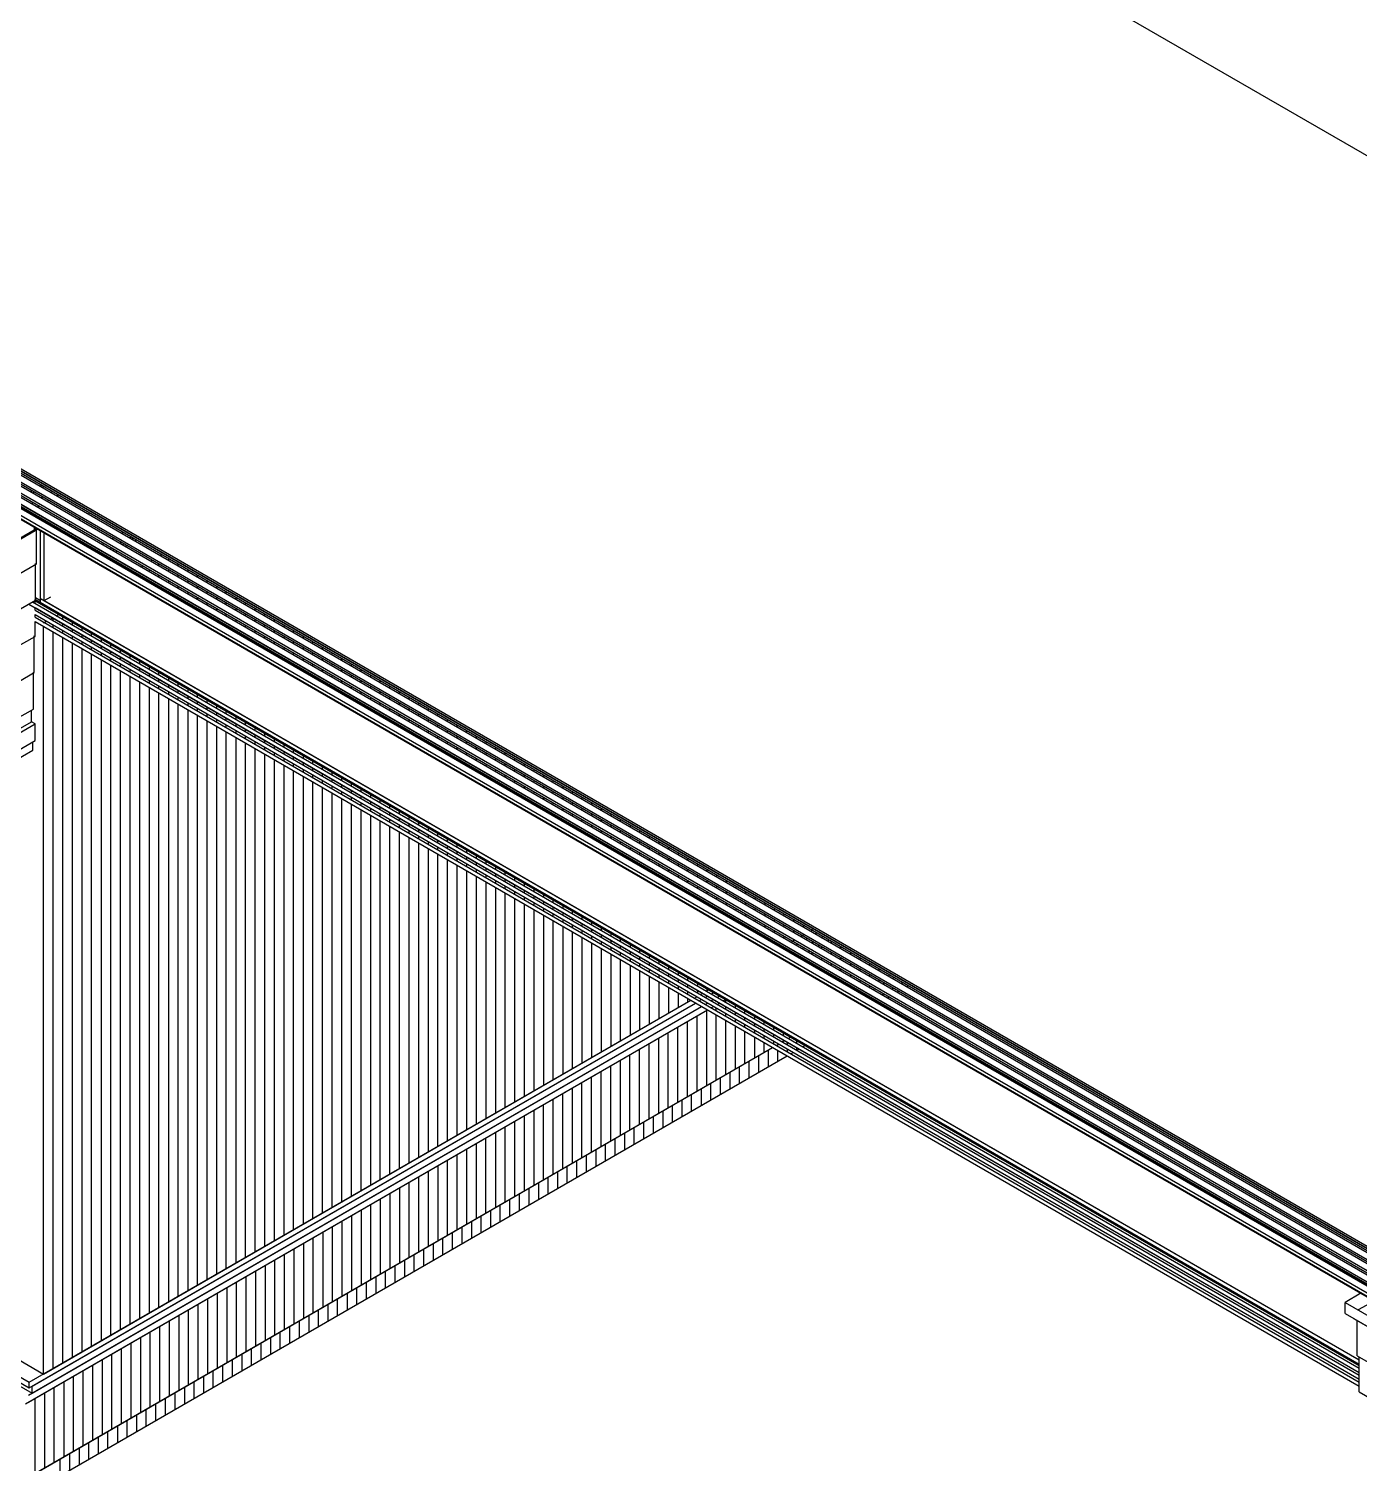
# Model space of a CAD drawing. Header units: inches. Extents: x 0.3 to 16.2, y 0.3 to 11.4.
# Drawn here: x 2.425 to 5.116, y 6.479 to 9.38 of the extents above; entities that cross this region are included whole.
import ezdxf

# ---------------------------------------------------------------- set-up
doc = ezdxf.new("R2010")
doc.units = ezdxf.units.IN
doc.header["$LTSCALE"] = 0.009843
doc.header["$MEASUREMENT"] = 0
doc.layers.add('GEOMETRY', color=7, linetype='Continuous')

msp = doc.modelspace()

# ---------------------------------------------------------------- linework, layer by layer
at = {"layer": 'GEOMETRY'}
for p, q in [((8.4217, 7.2232), (2.8614, 10.4331)), ((0.9449, 9.3224), (6.5122, 6.1079)), ((0.9449, 9.3224), (6.5122, 6.1079)), ((0.9516, 9.3264), (6.5122, 6.1161)), ((0.9516, 9.3264), (6.5122, 6.1161)), ((0.9516, 9.3224), (6.5122, 6.1118)), ((0.9524, 9.3307), (6.5122, 6.1209)), ((0.9524, 9.3307), (6.5122, 6.1209)), ((0.9524, 9.3264), (6.5122, 6.1165)), ((0.9449, 9.3083), (6.5122, 6.0941)), ((0.9449, 9.3), (6.5122, 6.0854)), ((0.9449, 9.3), (6.5122, 6.0854)), ((0.9449, 9.2858), (6.5122, 6.0717)), ((0.9516, 9.3039), (6.5122, 6.0937)), ((0.9516, 9.3039), (6.5122, 6.0937)), ((0.9516, 9.3039), (6.5122, 6.0937)), ((0.9516, 9.3), (6.5122, 6.0894)), ((0.9449, 9.2772), (6.5122, 6.063)), ((0.9449, 9.2772), (6.5122, 6.063)), ((0.9449, 9.2634), (6.5122, 6.0488)), ((0.9449, 9.2547), (6.5122, 6.0406)), ((0.9449, 9.2547), (6.5122, 6.0406)), ((0.9516, 9.2815), (6.5122, 6.0713)), ((0.9516, 9.2815), (6.5122, 6.0713)), ((0.9516, 9.2815), (6.5122, 6.0713)), ((0.9516, 9.2772), (6.5122, 6.0669)), ((0.9516, 9.2591), (6.5122, 6.0488)), ((0.9516, 9.2591), (6.5122, 6.0488)), ((0.9516, 9.2591), (6.5122, 6.0488)), ((0.9516, 9.2547), (6.5122, 6.0445)), ((0.9449, 9.2409), (6.5122, 6.0264)), ((0.9516, 9.2366), (6.5122, 6.0264)), ((0.9571, 9.2268), (6.5122, 6.0193)), ((0.9693, 9.2181), (6.5122, 6.0181)), ((1.0327, 9.2071), (6.5122, 6.0433)), ((1.0327, 9.2071), (6.5122, 6.0433)), ((1.0618, 9.1957), (6.5122, 6.0488)), ((1.0618, 9.1957), (6.5122, 6.0488)), ((2.428, 8.4437), (2.4315, 8.4457)), ((2.4362, 8.4425), (2.4331, 8.4406)), ((2.4476, 8.4547), (2.4508, 8.4567)), ((2.4559, 8.4539), (2.4524, 8.452)), ((2.4547, 8.4591), (2.4547, 8.4591)), ((2.4598, 8.4563), (2.4594, 8.4559)), ((2.4693, 8.4421), (2.4728, 8.4441)), ((2.4693, 8.4421), (2.4728, 8.4441)), ((2.4764, 8.4461), (2.4768, 8.4465)), ((2.4764, 8.4461), (2.4768, 8.4465)), ((2.4303, 8.4197), (2.4339, 8.4217)), ((2.4303, 8.4197), (2.4339, 8.4217)), ((2.4425, 8.4126), (2.4461, 8.4146)), ((2.4425, 8.4126), (2.4461, 8.4146)), ((2.4425, 8.4126), (2.4461, 8.4146)), ((2.45, 8.4307), (2.4535, 8.4327)), ((2.45, 8.4307), (2.4535, 8.4327)), ((2.4622, 8.424), (2.4654, 8.426)), ((2.4622, 8.424), (2.4654, 8.426)), ((2.4622, 8.424), (2.4654, 8.426)), ((2.4815, 8.435), (2.485, 8.437)), ((2.4815, 8.435), (2.485, 8.437)), ((2.4815, 8.435), (2.485, 8.437)), ((2.4886, 8.439), (2.489, 8.4394)), ((2.4886, 8.439), (2.489, 8.4394)), ((2.4886, 8.4394), (2.489, 8.4394)), ((2.5256, 8.3874), (2.5287, 8.3894)), ((2.5449, 8.3984), (2.5484, 8.4004)), ((2.552, 8.4028), (2.5524, 8.4028)), ((2.389, 8.3394), (2.4402, 8.3689)), ((2.3913, 8.3382), (2.4425, 8.3677)), ((2.4272, 8.3587), (2.4272, 8.3614)), ((2.4366, 8.3669), (2.4366, 8.3713)), ((2.4402, 8.2976), (2.4402, 8.3661)), ((2.4488, 8.2276), (2.4488, 8.3654)), ((2.4559, 8.2236), (2.4559, 8.3614)), ((2.4559, 8.2319), (2.4559, 8.3598)), ((2.5059, 8.376), (2.5094, 8.378)), ((2.6165, 8.361), (2.613, 8.3591)), ((2.6205, 8.3634), (2.6201, 8.3634)), ((2.5776, 8.3386), (2.574, 8.3366)), ((2.5933, 8.3295), (2.5902, 8.3276)), ((2.5972, 8.35), (2.5937, 8.348)), ((2.5984, 8.3268), (2.5949, 8.3248)), ((2.613, 8.3409), (2.6094, 8.339)), ((2.6177, 8.3378), (2.6142, 8.3358)), ((2.624, 8.3343), (2.6205, 8.3323)), ((2.6323, 8.352), (2.6291, 8.35)), ((2.6374, 8.3492), (2.6339, 8.3472)), ((2.6362, 8.3543), (2.6358, 8.3539)), ((2.6433, 8.3457), (2.6398, 8.3437)), ((2.6409, 8.3516), (2.6409, 8.3512)), ((2.6472, 8.348), (2.6469, 8.3476)), ((2.389, 8.2681), (2.4402, 8.2976)), ((2.4386, 8.224), (2.4386, 8.2984)), ((2.6043, 8.3232), (2.6008, 8.3213)), ((2.6717, 8.3028), (2.6748, 8.3047)), ((2.6717, 8.3028), (2.6748, 8.3047)), ((2.6909, 8.3142), (2.6945, 8.3161)), ((2.6909, 8.3142), (2.6945, 8.3161)), ((2.698, 8.3181), (2.6984, 8.3185)), ((2.698, 8.3181), (2.6984, 8.3185)), ((2.7079, 8.3126), (2.7079, 8.313)), ((2.7079, 8.3047), (2.7079, 8.3087)), ((2.7272, 8.3016), (2.7272, 8.3016)), ((2.652, 8.2917), (2.6555, 8.2937)), ((2.652, 8.2917), (2.6555, 8.2937)), ((2.6689, 8.2819), (2.6689, 8.2858)), ((2.6882, 8.2933), (2.6882, 8.2972)), ((2.6882, 8.2709), (2.6882, 8.2748)), ((2.7079, 8.2819), (2.7079, 8.2858)), ((2.7272, 8.2933), (2.7272, 8.2972)), ((2.7272, 8.2709), (2.7272, 8.2748)), ((2.7469, 8.2902), (2.7469, 8.2906)), ((2.7469, 8.2819), (2.7469, 8.2858)), ((2.7661, 8.2791), (2.7661, 8.2791)), ((2.7661, 8.2709), (2.7661, 8.2748)), ((2.7079, 8.2594), (2.7079, 8.2634)), ((2.7272, 8.2484), (2.7272, 8.2524)), ((2.7469, 8.2594), (2.7469, 8.2634)), ((2.7469, 8.237), (2.7469, 8.2409)), ((2.7661, 8.2484), (2.7661, 8.2524)), ((2.7854, 8.2677), (2.7854, 8.2681)), ((2.7854, 8.2594), (2.7854, 8.2634)), ((2.7854, 8.237), (2.7854, 8.2409)), ((2.8051, 8.2567), (2.8051, 8.2567)), ((2.8051, 8.2484), (2.8051, 8.2524)), ((2.8244, 8.2453), (2.8244, 8.2457)), ((2.8244, 8.237), (2.8244, 8.2409)), ((2.3906, 8.1965), (2.4386, 8.224)), ((2.4248, 8.2161), (5.1161, 6.6622)), ((2.4323, 8.2205), (5.1161, 6.6709)), ((2.4323, 8.2205), (5.1161, 6.6709)), ((2.437, 8.2232), (5.1161, 6.6764)), ((2.4374, 8.2173), (2.4374, 8.2252)), ((2.4386, 8.2291), (2.4488, 8.2236)), ((2.4402, 8.2283), (2.4386, 8.2276)), ((2.4386, 8.2252), (5.1161, 6.6791)), ((2.4386, 8.2252), (5.1161, 6.6791)), ((2.4488, 8.2276), (5.1161, 6.6878)), ((2.4488, 8.2276), (5.1161, 6.6878)), ((2.4488, 8.2276), (2.4559, 8.2236)), ((2.4488, 8.2193), (2.4488, 8.2276)), ((2.4488, 8.2193), (5.1161, 6.6791)), ((2.4559, 8.2236), (2.4693, 8.2311)), ((2.4559, 8.2236), (5.1161, 6.6878)), ((2.7661, 8.226), (2.7661, 8.2299)), ((2.7854, 8.2146), (2.7854, 8.2185)), ((2.8051, 8.226), (2.8051, 8.2299)), ((2.8244, 8.2146), (2.8244, 8.2185)), ((2.8441, 8.2339), (2.8441, 8.2343)), ((2.8441, 8.226), (2.8441, 8.2299)), ((2.8634, 8.2228), (2.8634, 8.2232)), ((2.8634, 8.2146), (2.8634, 8.2185)), ((2.8827, 8.2114), (2.8827, 8.2118)), ((2.4374, 8.2091), (5.1161, 6.6622)), ((2.4374, 8.2035), (2.4374, 8.2091)), ((2.4374, 8.2035), (5.1161, 6.6567)), ((2.4374, 8.2035), (5.1161, 6.6567)), ((2.4374, 8.1949), (5.1161, 6.6484)), ((2.4374, 8.1949), (5.1161, 6.6484)), ((2.4374, 8.1894), (2.4374, 8.1949)), ((2.4374, 8.1894), (5.1161, 6.6425)), ((2.4374, 8.1894), (5.1161, 6.6425)), ((2.4547, 8.178), (2.461, 8.1815)), ((2.4547, 8.178), (2.461, 8.1815)), ((2.4681, 8.1854), (2.4732, 8.1882)), ((2.4681, 8.1854), (2.4732, 8.1882)), ((2.4744, 8.1819), (2.4744, 8.189)), ((2.4803, 8.1925), (2.4854, 8.1953)), ((2.4803, 8.1925), (2.4854, 8.1953)), ((2.4937, 8.185), (2.4937, 8.1906)), ((2.8051, 8.2035), (2.8051, 8.2075)), ((2.8244, 8.1921), (2.8244, 8.1961)), ((2.8441, 8.2035), (2.8441, 8.2075)), ((2.8441, 8.1807), (2.8441, 8.1846)), ((2.8634, 8.1921), (2.8634, 8.1961)), ((2.8827, 8.2035), (2.8827, 8.2075)), ((2.8827, 8.1811), (2.8827, 8.185)), ((2.9024, 8.2004), (2.9024, 8.2008)), ((2.9024, 8.1921), (2.9024, 8.1961)), ((2.9217, 8.189), (2.9217, 8.1894)), ((2.9217, 8.1811), (2.9217, 8.185)), ((2.4374, 8.1807), (5.1161, 6.6343)), ((2.4374, 8.1508), (2.4374, 8.1807)), ((2.4547, 6.6591), (2.4547, 8.1709)), ((2.4744, 8.1681), (2.4744, 8.1736)), ((2.4744, 6.6705), (2.4744, 8.1594)), ((2.4937, 8.1709), (2.4937, 8.1764)), ((2.4937, 8.1567), (2.4937, 8.1622)), ((2.5134, 8.1736), (2.5134, 8.1791)), ((2.5134, 8.1594), (2.5134, 8.1654)), ((2.5327, 8.1622), (2.5327, 8.1681)), ((2.5327, 8.1484), (2.5327, 8.1539)), ((2.552, 8.1512), (2.552, 8.1567)), ((2.8634, 8.1697), (2.8634, 8.1736)), ((2.8827, 8.1583), (2.8827, 8.1622)), ((2.9024, 8.1697), (2.9024, 8.1736)), ((2.9217, 8.1587), (2.9217, 8.1626)), ((2.9413, 8.178), (2.9413, 8.1783)), ((2.9413, 8.1697), (2.9413, 8.1736)), ((2.9606, 8.1665), (2.9606, 8.1669)), ((2.9606, 8.1587), (2.9606, 8.1626)), ((2.9803, 8.1555), (2.9803, 8.1555)), ((2.3921, 8.1248), (2.4374, 8.1508)), ((2.4358, 8.0776), (2.4358, 8.1516)), ((2.4937, 6.6815), (2.4937, 8.1484)), ((2.5134, 8.1457), (2.5134, 8.1512)), ((2.5134, 6.6929), (2.5134, 8.137)), ((2.5327, 8.1343), (2.5327, 8.1398)), ((2.5327, 6.7043), (2.5327, 8.126)), ((2.552, 8.137), (2.552, 8.1425)), ((2.552, 8.1228), (2.552, 8.1287)), ((2.5717, 8.1398), (2.5717, 8.1457)), ((2.5717, 8.126), (2.5717, 8.1315)), ((2.5909, 8.1287), (2.5909, 8.1343)), ((2.9024, 8.1472), (2.9024, 8.1512)), ((2.9217, 8.1358), (2.9217, 8.1398)), ((2.9413, 8.1472), (2.9413, 8.1512)), ((2.9413, 8.1248), (2.9413, 8.1287)), ((2.9606, 8.1358), (2.9606, 8.1398)), ((2.9803, 8.1472), (2.9803, 8.1512)), ((2.9803, 8.1248), (2.9803, 8.1287)), ((2.9996, 8.1441), (2.9996, 8.1445)), ((2.9996, 8.1362), (2.9996, 8.1402)), ((3.0189, 8.1331), (3.0189, 8.1331)), ((3.0189, 8.1248), (3.0189, 8.1287)), ((2.552, 6.7154), (2.552, 8.1146)), ((2.5717, 8.1118), (2.5717, 8.1173)), ((2.5717, 6.7268), (2.5717, 8.1035)), ((2.5909, 8.1146), (2.5909, 8.1201)), ((2.5909, 8.1004), (2.5909, 8.1063)), ((2.6106, 8.1173), (2.6106, 8.1232)), ((2.6106, 8.1035), (2.6106, 8.1091)), ((2.6106, 8.0894), (2.6106, 8.0949)), ((2.6299, 8.1063), (2.6299, 8.1118)), ((2.6299, 8.0921), (2.6299, 8.0976)), ((2.6492, 8.0949), (2.6492, 8.1008)), ((2.9606, 8.1134), (2.9606, 8.1173)), ((2.9803, 8.1024), (2.9803, 8.1063)), ((2.9996, 8.1134), (2.9996, 8.1173)), ((2.9996, 8.0909), (2.9996, 8.0949)), ((3.0189, 8.1024), (3.0189, 8.1063)), ((3.0386, 8.1217), (3.0386, 8.122)), ((3.0386, 8.1134), (3.0386, 8.1173)), ((3.0386, 8.0909), (3.0386, 8.0949)), ((3.0579, 8.1106), (3.0579, 8.1106)), ((3.0579, 8.1024), (3.0579, 8.1063)), ((3.0776, 8.0992), (3.0776, 8.0996)), ((3.0776, 8.0909), (3.0776, 8.0949)), ((2.3933, 8.0528), (2.4358, 8.0776)), ((2.4343, 8.0039), (2.4343, 8.0783)), ((2.5909, 6.7378), (2.5909, 8.0921)), ((2.6106, 6.7492), (2.6106, 8.0807)), ((2.6299, 8.078), (2.6299, 8.0839)), ((2.6299, 6.7602), (2.6299, 8.0697)), ((2.6492, 8.0811), (2.6492, 8.0866)), ((2.6492, 8.0669), (2.6492, 8.0724)), ((2.6689, 8.0839), (2.6689, 8.0894)), ((2.6689, 8.0697), (2.6689, 8.0752)), ((2.6882, 8.0724), (2.6882, 8.078)), ((2.7079, 8.0614), (2.7079, 8.0669)), ((3.0189, 8.0799), (3.0189, 8.0839)), ((3.0386, 8.0685), (3.0386, 8.0724)), ((3.0579, 8.0799), (3.0579, 8.0839)), ((3.0776, 8.0685), (3.0776, 8.0724)), ((3.0969, 8.0882), (3.0969, 8.0882)), ((3.0969, 8.0799), (3.0969, 8.0839)), ((3.1165, 8.0768), (3.1165, 8.0772)), ((3.1165, 8.0685), (3.1165, 8.0724)), ((3.1358, 8.0657), (3.1358, 8.0657)), ((2.6492, 6.7717), (2.6492, 8.0583)), ((2.6689, 8.0555), (2.6689, 8.0614)), ((2.6689, 6.7827), (2.6689, 8.0472)), ((2.6882, 8.0583), (2.6882, 8.0642)), ((2.6882, 8.0445), (2.6882, 8.05)), ((2.7079, 8.0472), (2.7079, 8.0528)), ((2.7079, 8.0331), (2.7079, 8.039)), ((2.7272, 8.05), (2.7272, 8.0555)), ((2.7272, 8.0358), (2.7272, 8.0417)), ((2.7469, 8.039), (2.7469, 8.0445)), ((3.0579, 8.0575), (3.0579, 8.0614)), ((3.0776, 8.0461), (3.0776, 8.05)), ((3.0969, 8.0575), (3.0969, 8.0614)), ((3.0969, 8.035), (3.0969, 8.039)), ((3.1165, 8.0461), (3.1165, 8.05)), ((3.1358, 8.0575), (3.1358, 8.0614)), ((3.1358, 8.035), (3.1358, 8.039)), ((3.1551, 8.0543), (3.1551, 8.0547)), ((3.1551, 8.0461), (3.1551, 8.05)), ((3.1748, 8.0429), (3.1748, 8.0433)), ((3.1748, 8.035), (3.1748, 8.039)), ((2.6882, 6.7941), (2.6882, 8.0358)), ((2.7079, 6.8051), (2.7079, 8.0248)), ((2.7272, 8.022), (2.7272, 8.0276)), ((2.7272, 6.8165), (2.7272, 8.0134)), ((2.7469, 8.0248), (2.7469, 8.0303)), ((2.7469, 8.0106), (2.7469, 8.0161)), ((2.7661, 8.0276), (2.7661, 8.0331)), ((2.7661, 8.0134), (2.7661, 8.0193)), ((2.7854, 8.0165), (2.7854, 8.022)), ((2.7854, 8.0024), (2.7854, 8.0079)), ((2.8051, 8.0051), (2.8051, 8.0106)), ((3.1165, 8.0236), (3.1165, 8.0276)), ((3.1358, 8.0126), (3.1358, 8.0165)), ((3.1551, 8.0236), (3.1551, 8.0276)), ((3.1748, 8.0126), (3.1748, 8.0165)), ((3.1941, 8.0319), (3.1941, 8.0323)), ((3.1941, 8.0236), (3.1941, 8.0276)), ((3.2138, 8.0205), (3.2138, 8.0209)), ((3.2138, 8.0126), (3.2138, 8.0165)), ((3.2331, 8.0094), (3.2331, 8.0098)), ((2.3949, 7.9811), (2.4343, 8.0039)), ((2.4303, 7.978), (2.4303, 8.0016)), ((2.7469, 6.8276), (2.7469, 8.0024)), ((2.7661, 7.9996), (2.7661, 8.0051)), ((2.7661, 6.839), (2.7661, 7.9909)), ((2.7854, 7.9882), (2.7854, 7.9937)), ((2.7854, 6.85), (2.7854, 7.9799)), ((2.8051, 7.9909), (2.8051, 7.9969)), ((2.8051, 7.9772), (2.8051, 7.9827)), ((2.8244, 7.9937), (2.8244, 7.9996)), ((2.8244, 7.9799), (2.8244, 7.9854)), ((2.8441, 7.9827), (2.8441, 7.9882)), ((3.1551, 8.0012), (3.1551, 8.0051)), ((3.1748, 7.9898), (3.1748, 7.9937)), ((3.1941, 8.0012), (3.1941, 8.0051)), ((3.1941, 7.9787), (3.1941, 7.9827)), ((3.2138, 7.9902), (3.2138, 7.9941)), ((3.2331, 8.0012), (3.2331, 8.0051)), ((3.2331, 7.9787), (3.2331, 7.9827)), ((3.2524, 7.998), (3.2524, 7.9984)), ((3.2524, 7.9902), (3.2524, 7.9941)), ((3.272, 7.987), (3.272, 7.9874)), ((3.272, 7.9787), (3.272, 7.9827)), ((2.389, 7.9457), (2.4378, 7.974)), ((2.389, 7.9457), (2.4378, 7.974)), ((2.3988, 7.9598), (2.4303, 7.978)), ((2.4378, 7.974), (2.4303, 7.978)), ((2.4378, 7.9402), (2.4378, 7.974)), ((2.8051, 6.8614), (2.8051, 7.9685)), ((2.8244, 7.9657), (2.8244, 7.9713)), ((2.8244, 6.8728), (2.8244, 7.9575)), ((2.8441, 7.9685), (2.8441, 7.974)), ((2.8441, 7.9543), (2.8441, 7.9602)), ((2.8634, 7.9713), (2.8634, 7.9772)), ((2.8634, 7.9575), (2.8634, 7.963)), ((2.8827, 7.9602), (2.8827, 7.9657)), ((2.8827, 7.9461), (2.8827, 7.9516)), ((2.9024, 7.9488), (2.9024, 7.9547)), ((3.2138, 7.9673), (3.2138, 7.9713)), ((3.2331, 7.9563), (3.2331, 7.9602)), ((3.2524, 7.9673), (3.2524, 7.9713)), ((3.272, 7.9563), (3.272, 7.9602)), ((3.2913, 7.9756), (3.2913, 7.976)), ((3.2913, 7.9677), (3.2913, 7.9717)), ((3.311, 7.9646), (3.311, 7.9646)), ((3.311, 7.9563), (3.311, 7.9602)), ((3.3303, 7.9531), (3.3303, 7.9535)), ((2.389, 7.9122), (2.4378, 7.9402)), ((2.3913, 7.8965), (2.4331, 7.9205)), ((2.4331, 7.9205), (2.4331, 7.9374)), ((2.8441, 6.8839), (2.8441, 7.9461)), ((2.8634, 7.9433), (2.8634, 7.9488)), ((2.8634, 6.8953), (2.8634, 7.935)), ((2.8827, 7.9319), (2.8827, 7.9378)), ((2.8827, 6.9063), (2.8827, 7.9236)), ((2.9024, 7.935), (2.9024, 7.9406)), ((2.9024, 7.9209), (2.9024, 7.9264)), ((2.9217, 7.9378), (2.9217, 7.9433)), ((2.9217, 7.9236), (2.9217, 7.9291)), ((2.9413, 7.9264), (2.9413, 7.9323)), ((2.9606, 7.9154), (2.9606, 7.9209)), ((3.2524, 7.9449), (3.2524, 7.9488)), ((3.272, 7.9339), (3.272, 7.9378)), ((3.2913, 7.9449), (3.2913, 7.9488)), ((3.2913, 7.9224), (3.2913, 7.9264)), ((3.311, 7.9339), (3.311, 7.9378)), ((3.3303, 7.9449), (3.3303, 7.9488)), ((3.3303, 7.9224), (3.3303, 7.9264)), ((3.35, 7.9421), (3.35, 7.9421)), ((3.35, 7.9339), (3.35, 7.9378)), ((3.3693, 7.9307), (3.3693, 7.9311)), ((3.3693, 7.9224), (3.3693, 7.9264)), ((2.9024, 6.9177), (2.9024, 7.9122)), ((2.9217, 7.9094), (2.9217, 7.9154)), ((2.9217, 6.9287), (2.9217, 7.9012)), ((2.9413, 7.9126), (2.9413, 7.9181)), ((2.9413, 7.8984), (2.9413, 7.9039)), ((2.9606, 7.9012), (2.9606, 7.9067)), ((2.9606, 7.887), (2.9606, 7.8929)), ((2.9803, 7.9039), (2.9803, 7.9094)), ((2.9803, 7.8898), (2.9803, 7.8957)), ((2.9996, 7.8929), (2.9996, 7.8984)), ((3.311, 7.9114), (3.311, 7.9154)), ((3.3303, 7.9), (3.3303, 7.9039)), ((3.35, 7.9114), (3.35, 7.9154)), ((3.35, 7.889), (3.35, 7.8929)), ((3.3693, 7.9), (3.3693, 7.9039)), ((3.3886, 7.9197), (3.3886, 7.9197)), ((3.3886, 7.9114), (3.3886, 7.9154)), ((3.3886, 7.889), (3.3886, 7.8929)), ((3.4083, 7.9083), (3.4083, 7.9087)), ((3.4083, 7.9), (3.4083, 7.9039)), ((3.4276, 7.8972), (3.4276, 7.8972)), ((3.4276, 7.889), (3.4276, 7.8929)), ((2.9413, 6.9402), (2.9413, 7.8898)), ((2.9606, 6.9512), (2.9606, 7.8787)), ((2.9803, 7.876), (2.9803, 7.8815)), ((2.9803, 6.9626), (2.9803, 7.8673)), ((2.9996, 7.8787), (2.9996, 7.8843)), ((2.9996, 7.8646), (2.9996, 7.8705)), ((3.0189, 7.8815), (3.0189, 7.887)), ((3.0189, 7.8673), (3.0189, 7.8732)), ((3.0386, 7.8705), (3.0386, 7.876)), ((3.0579, 7.8591), (3.0579, 7.8646)), ((3.3693, 7.8776), (3.3693, 7.8815)), ((3.3886, 7.8665), (3.3886, 7.8705)), ((3.4083, 7.8776), (3.4083, 7.8815)), ((3.4276, 7.8665), (3.4276, 7.8705)), ((3.4472, 7.8858), (3.4472, 7.8862)), ((3.4472, 7.8776), (3.4472, 7.8815)), ((3.4665, 7.8744), (3.4665, 7.8748)), ((3.4665, 7.8665), (3.4665, 7.8705)), ((3.4858, 7.8634), (3.4858, 7.8638)), ((2.9996, 6.9736), (2.9996, 7.8563)), ((3.0189, 7.8535), (3.0189, 7.8591)), ((3.0189, 6.985), (3.0189, 7.8449)), ((3.0386, 7.8563), (3.0386, 7.8618)), ((3.0386, 7.8421), (3.0386, 7.8476)), ((3.0386, 6.9961), (3.0386, 7.8339)), ((3.0579, 7.8449), (3.0579, 7.8508)), ((3.0579, 7.8311), (3.0579, 7.8366)), ((3.0776, 7.848), (3.0776, 7.8535)), ((3.0776, 7.8339), (3.0776, 7.8394)), ((3.0969, 7.8366), (3.0969, 7.8421)), ((3.4083, 7.8551), (3.4083, 7.8591)), ((3.4276, 7.8441), (3.4276, 7.848)), ((3.4472, 7.8551), (3.4472, 7.8591)), ((3.4472, 7.8327), (3.4472, 7.8366)), ((3.4665, 7.8441), (3.4665, 7.848)), ((3.4858, 7.8551), (3.4858, 7.8591)), ((3.4858, 7.8327), (3.4858, 7.8366)), ((3.5055, 7.852), (3.5055, 7.8524)), ((3.5055, 7.8441), (3.5055, 7.848)), ((3.5248, 7.8409), (3.5248, 7.8413)), ((3.5248, 7.8327), (3.5248, 7.8366)), ((3.0579, 7.0075), (3.0579, 7.8224)), ((3.0776, 7.8197), (3.0776, 7.8252)), ((3.0776, 7.0185), (3.0776, 7.8114)), ((3.0969, 7.8224), (3.0969, 7.8283)), ((3.0969, 7.8087), (3.0969, 7.8142)), ((3.1165, 7.8252), (3.1165, 7.8311)), ((3.1165, 7.8114), (3.1165, 7.8169)), ((3.1358, 7.8142), (3.1358, 7.8197)), ((3.1358, 7.8), (3.1358, 7.8059)), ((3.1551, 7.8028), (3.1551, 7.8087)), ((3.4665, 7.8213), (3.4665, 7.8252)), ((3.4858, 7.8102), (3.4858, 7.8142)), ((3.5055, 7.8217), (3.5055, 7.8256)), ((3.5248, 7.8102), (3.5248, 7.8142)), ((3.5445, 7.8295), (3.5445, 7.8299)), ((3.5445, 7.8217), (3.5445, 7.8256)), ((3.5638, 7.8185), (3.5638, 7.8189)), ((3.5638, 7.8102), (3.5638, 7.8142)), ((3.5835, 7.8071), (3.5835, 7.8075)), ((3.0969, 7.0299), (3.0969, 7.8)), ((3.1165, 7.7972), (3.1165, 7.8028)), ((3.1165, 7.0413), (3.1165, 7.789)), ((3.1358, 7.7862), (3.1358, 7.7917)), ((3.1358, 7.0524), (3.1358, 7.7776)), ((3.1551, 7.789), (3.1551, 7.7945)), ((3.1551, 7.7748), (3.1551, 7.7803)), ((3.1748, 7.7917), (3.1748, 7.7972)), ((3.1748, 7.7776), (3.1748, 7.7831)), ((3.1941, 7.7803), (3.1941, 7.7862)), ((3.5055, 7.7988), (3.5055, 7.8028)), ((3.5248, 7.7878), (3.5248, 7.7917)), ((3.5445, 7.7988), (3.5445, 7.8028)), ((3.5445, 7.7764), (3.5445, 7.7803)), ((3.5638, 7.7878), (3.5638, 7.7917)), ((3.5835, 7.7992), (3.5835, 7.8031)), ((3.5835, 7.7764), (3.5835, 7.7803)), ((3.6028, 7.7961), (3.6028, 7.7961)), ((3.6028, 7.7878), (3.6028, 7.7917)), ((3.622, 7.7846), (3.622, 7.785)), ((3.622, 7.7764), (3.622, 7.7803)), ((3.1551, 7.0638), (3.1551, 7.7665)), ((3.1748, 7.7634), (3.1748, 7.7693)), ((3.1748, 7.0748), (3.1748, 7.7551)), ((3.1941, 7.7665), (3.1941, 7.772)), ((3.1941, 7.7524), (3.1941, 7.7579)), ((3.2138, 7.7693), (3.2138, 7.7748)), ((3.2138, 7.7551), (3.2138, 7.7606)), ((3.2138, 7.7409), (3.2138, 7.7469)), ((3.2331, 7.7579), (3.2331, 7.7638)), ((3.2331, 7.7441), (3.2331, 7.7496)), ((3.2524, 7.7469), (3.2524, 7.7524)), ((3.5638, 7.7654), (3.5638, 7.7693)), ((3.5835, 7.7539), (3.5835, 7.7579)), ((3.6028, 7.7654), (3.6028, 7.7693)), ((3.6028, 7.7429), (3.6028, 7.7469)), ((3.622, 7.7539), (3.622, 7.7579)), ((3.6417, 7.7736), (3.6417, 7.7736)), ((3.6417, 7.7654), (3.6417, 7.7693)), ((3.6417, 7.7429), (3.6417, 7.7469)), ((3.661, 7.7622), (3.661, 7.7626)), ((3.661, 7.7539), (3.661, 7.7579)), ((3.6807, 7.7512), (3.6807, 7.7512)), ((3.6807, 7.7429), (3.6807, 7.7469)), ((3.1941, 7.0862), (3.1941, 7.7437)), ((3.2138, 7.0972), (3.2138, 7.7327)), ((3.2331, 7.7299), (3.2331, 7.7354)), ((3.2331, 7.1087), (3.2331, 7.7213)), ((3.2524, 7.7327), (3.2524, 7.7382)), ((3.2524, 7.7185), (3.2524, 7.7244)), ((3.272, 7.7354), (3.272, 7.7413)), ((3.272, 7.7217), (3.272, 7.7272)), ((3.2913, 7.7244), (3.2913, 7.7299)), ((3.311, 7.713), (3.311, 7.7185)), ((3.622, 7.7315), (3.622, 7.7354)), ((3.6417, 7.7205), (3.6417, 7.7244)), ((3.661, 7.7315), (3.661, 7.7354)), ((3.6807, 7.7205), (3.6807, 7.7244)), ((3.7, 7.7398), (3.7, 7.7402)), ((3.7, 7.7315), (3.7, 7.7354)), ((3.7197, 7.7287), (3.7197, 7.7287)), ((3.7197, 7.7205), (3.7197, 7.7244)), ((3.739, 7.7173), (3.739, 7.7177)), ((3.2524, 7.1197), (3.2524, 7.7102)), ((3.272, 7.7075), (3.272, 7.713)), ((3.272, 7.1311), (3.272, 7.6988)), ((3.2913, 7.7102), (3.2913, 7.7157)), ((3.2913, 7.6961), (3.2913, 7.702)), ((3.311, 7.6988), (3.311, 7.7047)), ((3.311, 7.685), (3.311, 7.6906)), ((3.3303, 7.702), (3.3303, 7.7075)), ((3.3303, 7.6878), (3.3303, 7.6933)), ((3.35, 7.6906), (3.35, 7.6961)), ((3.661, 7.7091), (3.661, 7.713)), ((3.6807, 7.698), (3.6807, 7.702)), ((3.7, 7.7091), (3.7, 7.713)), ((3.7, 7.6866), (3.7, 7.6906)), ((3.7197, 7.698), (3.7197, 7.702)), ((3.739, 7.7091), (3.739, 7.713)), ((3.739, 7.6866), (3.739, 7.6906)), ((3.7583, 7.7059), (3.7583, 7.7063)), ((3.7583, 7.698), (3.7583, 7.702)), ((3.778, 7.6949), (3.778, 7.6953)), ((3.778, 7.6866), (3.778, 7.6906)), ((3.2913, 7.1421), (3.2913, 7.6878)), ((3.311, 7.1535), (3.311, 7.6764)), ((3.3303, 7.6736), (3.3303, 7.6791)), ((3.3303, 7.1646), (3.3303, 7.6654)), ((3.35, 7.6764), (3.35, 7.6823)), ((3.35, 7.6626), (3.35, 7.6681)), ((3.3693, 7.6795), (3.3693, 7.685)), ((3.3693, 7.6654), (3.3693, 7.6709)), ((3.3886, 7.6681), (3.3886, 7.6736)), ((3.3886, 7.6539), (3.3886, 7.6598)), ((3.4083, 7.6567), (3.4083, 7.6626)), ((3.7197, 7.6756), (3.7197, 7.6795)), ((3.739, 7.6642), (3.739, 7.6681)), ((3.7583, 7.6756), (3.7583, 7.6795)), ((3.778, 7.6642), (3.778, 7.6681)), ((3.7972, 7.6835), (3.7972, 7.6839)), ((3.7972, 7.6756), (3.7972, 7.6795)), ((3.8169, 7.6724), (3.8169, 7.6728)), ((3.8169, 7.6642), (3.8169, 7.6681)), ((3.8362, 7.661), (3.8362, 7.6614)), ((3.35, 7.176), (3.35, 7.6539)), ((3.3693, 7.6512), (3.3693, 7.6567)), ((3.3693, 7.187), (3.3693, 7.6429)), ((3.3886, 7.6402), (3.3886, 7.6457)), ((3.3886, 7.1984), (3.3886, 7.6315)), ((3.4083, 7.6429), (3.4083, 7.6484)), ((3.4083, 7.6287), (3.4083, 7.6343)), ((3.4276, 7.6457), (3.4276, 7.6512)), ((3.4276, 7.6315), (3.4276, 7.6374)), ((3.4472, 7.6343), (3.4472, 7.6402)), ((3.7583, 7.6528), (3.7583, 7.6567)), ((3.778, 7.6417), (3.778, 7.6457)), ((3.7972, 7.6531), (3.7972, 7.6571)), ((3.7972, 7.6303), (3.7972, 7.6343)), ((3.8169, 7.6417), (3.8169, 7.6457)), ((3.8362, 7.6531), (3.8362, 7.6571)), ((3.8362, 7.6307), (3.8362, 7.6346)), ((3.8555, 7.65), (3.8555, 7.6504)), ((3.8555, 7.6417), (3.8555, 7.6457)), ((3.8752, 7.6386), (3.8752, 7.639)), ((3.8752, 7.6307), (3.8752, 7.6346)), ((3.4083, 7.2098), (3.4083, 7.6205)), ((3.4276, 7.6177), (3.4276, 7.6232)), ((3.4276, 7.2209), (3.4276, 7.6091)), ((3.4472, 7.6205), (3.4472, 7.626)), ((3.4472, 7.6063), (3.4472, 7.6118)), ((3.4665, 7.6232), (3.4665, 7.6287)), ((3.4665, 7.6091), (3.4665, 7.6146)), ((3.4858, 7.6118), (3.4858, 7.6177)), ((3.4858, 7.598), (3.4858, 7.6035)), ((3.5055, 7.6008), (3.5055, 7.6063)), ((3.8169, 7.6193), (3.8169, 7.6232)), ((3.8362, 7.6079), (3.8362, 7.6118)), ((3.8555, 7.6193), (3.8555, 7.6232)), ((3.8752, 7.6079), (3.8752, 7.6118)), ((3.8945, 7.6276), (3.8945, 7.6276)), ((3.8945, 7.6193), (3.8945, 7.6232)), ((3.9142, 7.6161), (3.9142, 7.6165)), ((3.9142, 7.6083), (3.9142, 7.6122)), ((3.9335, 7.6051), (3.9335, 7.6051)), ((3.4472, 7.2323), (3.4472, 7.598)), ((3.4665, 7.5949), (3.4665, 7.6008)), ((3.4665, 7.2433), (3.4665, 7.5866)), ((3.4858, 7.5839), (3.4858, 7.5894)), ((3.4858, 7.2547), (3.4858, 7.5756)), ((3.5055, 7.5866), (3.5055, 7.5921)), ((3.5055, 7.5724), (3.5055, 7.5783)), ((3.5248, 7.5894), (3.5248, 7.5953)), ((3.5248, 7.5756), (3.5248, 7.5811)), ((3.5445, 7.5783), (3.5445, 7.5839)), ((3.5638, 7.5669), (3.5638, 7.5728)), ((3.8555, 7.5969), (3.8555, 7.6008)), ((3.8752, 7.5854), (3.8752, 7.5894)), ((3.8945, 7.5969), (3.8945, 7.6008)), ((3.8945, 7.5744), (3.8945, 7.5783)), ((3.9142, 7.5854), (3.9142, 7.5894)), ((3.9335, 7.5969), (3.9335, 7.6008)), ((3.9335, 7.5744), (3.9335, 7.5783)), ((3.9531, 7.5937), (3.9531, 7.5941)), ((3.9531, 7.5854), (3.9531, 7.5894)), ((3.9724, 7.5827), (3.9724, 7.5827)), ((3.9724, 7.5744), (3.9724, 7.5783)), ((3.5055, 7.2657), (3.5055, 7.5642)), ((3.5248, 7.5614), (3.5248, 7.5669)), ((3.5248, 7.2772), (3.5248, 7.5528)), ((3.5445, 7.5642), (3.5445, 7.5697)), ((3.5445, 7.55), (3.5445, 7.5559)), ((3.5638, 7.5531), (3.5638, 7.5587)), ((3.5638, 7.539), (3.5638, 7.5445)), ((3.5835, 7.5559), (3.5835, 7.5614)), ((3.5835, 7.5417), (3.5835, 7.5472)), ((3.6028, 7.5445), (3.6028, 7.55)), ((3.9142, 7.563), (3.9142, 7.5669)), ((3.9335, 7.552), (3.9335, 7.5559)), ((3.9531, 7.563), (3.9531, 7.5669)), ((3.9531, 7.5406), (3.9531, 7.5445)), ((3.9724, 7.552), (3.9724, 7.5559)), ((3.9866, 7.5437), (3.9902, 7.5457)), ((3.9866, 7.5437), (3.9902, 7.5457)), ((3.9866, 7.5437), (3.9902, 7.5457)), ((3.9917, 7.5713), (3.9917, 7.5717)), ((3.9917, 7.563), (3.9917, 7.5669)), ((3.9917, 7.5465), (3.9917, 7.5488)), ((4.0063, 7.5547), (4.0094, 7.5567)), ((4.0063, 7.5547), (4.0094, 7.5567)), ((4.0063, 7.5547), (4.0094, 7.5567)), ((4.0114, 7.5579), (4.0114, 7.5602)), ((4.0134, 7.5591), (4.0134, 7.5591)), ((4.0134, 7.5591), (4.0134, 7.5591)), ((4.0134, 7.5591), (4.0134, 7.5591)), ((4.0157, 7.5492), (4.0193, 7.5512)), ((4.0157, 7.5492), (4.0193, 7.5512)), ((4.0157, 7.5492), (4.0193, 7.5512)), ((4.0228, 7.5531), (4.0232, 7.5535)), ((4.0228, 7.5535), (4.0232, 7.5535)), ((4.0228, 7.5535), (4.0232, 7.5535)), ((4.028, 7.5421), (4.0315, 7.5441)), ((4.028, 7.5421), (4.0315, 7.5441)), ((4.028, 7.5421), (4.0315, 7.5441)), ((4.035, 7.5465), (4.0354, 7.5465)), ((4.035, 7.5465), (4.0354, 7.5465)), ((4.035, 7.5465), (4.0354, 7.5465)), ((3.5445, 7.2882), (3.5445, 7.5417)), ((3.5638, 7.2996), (3.5638, 7.5303)), ((3.5835, 7.5276), (3.5835, 7.5335)), ((3.5835, 7.3106), (3.5835, 7.5193)), ((3.6028, 7.5303), (3.6028, 7.5362)), ((3.6028, 7.5165), (3.6028, 7.522)), ((3.622, 7.5335), (3.622, 7.539)), ((3.622, 7.5193), (3.622, 7.5248)), ((3.6417, 7.522), (3.6417, 7.5276)), ((3.661, 7.511), (3.661, 7.5165)), ((3.9673, 7.5323), (3.9705, 7.5343)), ((3.9673, 7.5323), (3.9705, 7.5343)), ((3.9673, 7.5323), (3.9705, 7.5343)), ((3.9724, 7.5354), (3.9724, 7.5374)), ((3.9768, 7.5268), (3.9803, 7.5287)), ((3.9768, 7.5268), (3.9803, 7.5287)), ((3.9768, 7.5268), (3.9803, 7.5287)), ((3.989, 7.5197), (3.9925, 7.5217)), ((3.989, 7.5197), (3.9925, 7.5217)), ((3.989, 7.5197), (3.9925, 7.5217)), ((3.9965, 7.5382), (4, 7.5402)), ((3.9965, 7.5382), (4, 7.5402)), ((3.9965, 7.5382), (4, 7.5402)), ((4.0012, 7.5126), (4.0047, 7.5146)), ((4.0012, 7.5126), (4.0047, 7.5146)), ((4.0012, 7.5126), (4.0047, 7.5146)), ((4.0087, 7.5311), (4.0122, 7.5331)), ((4.0087, 7.5311), (4.0122, 7.5331)), ((4.0087, 7.5311), (4.0122, 7.5331)), ((4.0094, 7.5161), (4.0094, 7.5173)), ((4.0209, 7.524), (4.024, 7.526)), ((4.0209, 7.524), (4.024, 7.526)), ((4.0209, 7.524), (4.024, 7.526)), ((4.0291, 7.5276), (4.0291, 7.5287)), ((4.0291, 7.5193), (4.0291, 7.5232)), ((4.0402, 7.535), (4.0437, 7.537)), ((4.0402, 7.535), (4.0437, 7.537)), ((4.0402, 7.535), (4.0437, 7.537)), ((4.0472, 7.5394), (4.0476, 7.5394)), ((4.0472, 7.5394), (4.0476, 7.5394)), ((4.0472, 7.5394), (4.0476, 7.5394)), ((4.0484, 7.5386), (4.0484, 7.5398)), ((4.0484, 7.5303), (4.0484, 7.5343)), ((4.0677, 7.5276), (4.0677, 7.5276)), ((4.0677, 7.5193), (4.0677, 7.5232)), ((4.0874, 7.5161), (4.0874, 7.5165)), ((3.6028, 7.322), (3.6028, 7.5079)), ((3.622, 7.5051), (3.622, 7.5106)), ((3.622, 7.3331), (3.622, 7.4969)), ((3.6417, 7.5079), (3.6417, 7.5138)), ((3.6417, 7.4941), (3.6417, 7.4996)), ((3.6417, 7.3445), (3.6417, 7.4854)), ((3.661, 7.4969), (3.661, 7.5024)), ((3.661, 7.4827), (3.661, 7.4882)), ((3.6807, 7.4996), (3.6807, 7.5051)), ((3.6807, 7.4854), (3.6807, 7.4913)), ((3.7, 7.4886), (3.7, 7.4941)), ((4.0094, 7.5079), (4.0094, 7.5118)), ((4.0291, 7.4969), (4.0291, 7.5008)), ((4.0484, 7.5079), (4.0484, 7.5118)), ((4.0484, 7.4854), (4.0484, 7.4894)), ((4.0677, 7.4969), (4.0677, 7.5008)), ((4.0874, 7.5083), (4.0874, 7.5122)), ((4.0874, 7.4854), (4.0874, 7.4894)), ((4.1067, 7.5051), (4.1067, 7.5055)), ((4.1067, 7.4969), (4.1067, 7.5008)), ((4.126, 7.4937), (4.126, 7.4941)), ((4.126, 7.4858), (4.126, 7.4898)), ((3.661, 7.3555), (3.661, 7.4744)), ((3.6807, 7.4717), (3.6807, 7.4772)), ((3.6807, 7.3669), (3.6807, 7.463)), ((3.7, 7.4744), (3.7, 7.4799)), ((3.7, 7.4602), (3.7, 7.4657)), ((3.7197, 7.4772), (3.7197, 7.4827)), ((3.7197, 7.463), (3.7197, 7.4689)), ((3.739, 7.4657), (3.739, 7.4717)), ((3.739, 7.452), (3.739, 7.4575)), ((3.7583, 7.4547), (3.7583, 7.4602)), ((4.0677, 7.4744), (4.0677, 7.4783)), ((4.0874, 7.463), (4.0874, 7.4669)), ((4.1067, 7.4744), (4.1067, 7.4783)), ((4.126, 7.463), (4.126, 7.4669)), ((4.1453, 7.4827), (4.1453, 7.4831)), ((4.1453, 7.4744), (4.1453, 7.4783)), ((4.165, 7.4713), (4.165, 7.4717)), ((4.165, 7.4634), (4.165, 7.4673)), ((4.1717, 7.4594), (4.1752, 7.4614)), ((4.1717, 7.4594), (4.1752, 7.4614)), ((4.1717, 7.4594), (4.1752, 7.4614)), ((4.1724, 7.4591), (4.1724, 7.4598)), ((4.1787, 7.4634), (4.1791, 7.4634)), ((4.1787, 7.4634), (4.1791, 7.4634)), ((4.1787, 7.4634), (4.1791, 7.4634)), ((4.1917, 7.4559), (4.1917, 7.4563)), ((1.0327, 7.4354), (2.4256, 6.6311)), ((3.7, 7.378), (3.7, 7.452)), ((3.7197, 7.4492), (3.7197, 7.4547)), ((3.7197, 7.3894), (3.7197, 7.4406)), ((3.739, 7.4378), (3.739, 7.4433)), ((3.739, 7.4008), (3.739, 7.4295)), ((3.7583, 7.4406), (3.7583, 7.4461)), ((3.7583, 7.4264), (3.7583, 7.4323)), ((3.778, 7.4433), (3.778, 7.4492)), ((3.778, 7.4295), (3.778, 7.435)), ((3.7835, 7.4264), (3.7882, 7.4291)), ((3.7835, 7.4264), (3.7882, 7.4291)), ((3.7835, 7.4264), (3.7882, 7.4291)), ((3.7957, 7.4335), (3.8004, 7.4362)), ((3.7957, 7.4335), (3.8004, 7.4362)), ((3.7957, 7.4335), (3.8004, 7.4362)), ((3.7972, 7.4343), (3.7972, 7.4378)), ((3.8051, 7.4276), (3.8102, 7.4303)), ((3.8051, 7.4276), (3.8102, 7.4303)), ((3.8051, 7.4276), (3.8102, 7.4303)), ((4.1067, 7.452), (4.1067, 7.4559)), ((4.126, 7.4406), (4.126, 7.4445)), ((4.1327, 7.4366), (4.1362, 7.4386)), ((4.1327, 7.4366), (4.1362, 7.4386)), ((4.1327, 7.4366), (4.1362, 7.4386)), ((4.1339, 7.4362), (4.1339, 7.4374)), ((4.1453, 7.452), (4.1453, 7.4559)), ((4.1524, 7.448), (4.1555, 7.45)), ((4.1524, 7.448), (4.1555, 7.45)), ((4.1524, 7.448), (4.1555, 7.45)), ((4.1531, 7.4476), (4.1531, 7.4484)), ((4.1531, 7.4252), (4.1531, 7.4291)), ((4.1724, 7.4362), (4.1724, 7.4402)), ((4.1815, 7.4311), (4.185, 7.4331)), ((4.1917, 7.4476), (4.1917, 7.4516)), ((4.2012, 7.4425), (4.2043, 7.4445)), ((4.2079, 7.4465), (4.2083, 7.4465)), ((4.211, 7.4484), (4.211, 7.4492)), ((1.0449, 7.4213), (2.4315, 6.6205)), ((2.4244, 6.6161), (3.7858, 7.4024)), ((2.4244, 6.6161), (3.7858, 7.4024)), ((2.4256, 6.6425), (3.7638, 7.415)), ((2.4256, 6.6425), (3.7638, 7.415)), ((2.4256, 6.6311), (3.7736, 7.4094)), ((2.4315, 6.6346), (3.7736, 7.4094)), ((2.4315, 6.6346), (3.7736, 7.4094)), ((2.4315, 6.6205), (3.7858, 7.4024)), ((2.4547, 6.6591), (3.7638, 7.415)), ((3.7583, 7.4118), (3.7583, 7.4181)), ((3.7713, 7.4193), (3.776, 7.422)), ((3.7713, 7.4193), (3.776, 7.422)), ((3.7713, 7.4193), (3.776, 7.422)), ((3.7807, 7.4138), (3.7858, 7.4165)), ((3.7807, 7.4138), (3.7858, 7.4165)), ((3.7807, 7.4138), (3.7858, 7.4165)), ((3.7929, 7.4205), (3.798, 7.4236)), ((3.7929, 7.4205), (3.798, 7.4236)), ((3.7929, 7.4205), (3.798, 7.4232)), ((3.7929, 7.4067), (3.798, 7.4094)), ((3.7929, 7.4067), (3.798, 7.4094)), ((3.7929, 7.4067), (3.798, 7.4094)), ((3.8051, 7.4138), (3.8102, 7.4165)), ((3.8051, 7.4138), (3.8102, 7.4165)), ((3.8051, 7.4138), (3.8102, 7.4165)), ((3.8051, 7.3996), (3.8102, 7.4024)), ((3.8051, 7.3996), (3.8102, 7.4024)), ((3.8051, 7.3996), (3.8102, 7.4024)), ((3.8154, 7.3937), (3.8154, 7.3992)), ((3.8173, 7.4205), (3.8224, 7.4236)), ((3.8173, 7.4205), (3.8224, 7.4236)), ((3.8173, 7.4205), (3.8224, 7.4236)), ((3.8173, 7.4067), (3.8224, 7.4094)), ((3.8173, 7.4067), (3.8224, 7.4094)), ((3.8173, 7.4067), (3.8224, 7.4094)), ((3.8295, 7.4138), (3.8346, 7.4165)), ((3.8295, 7.4138), (3.8346, 7.4165)), ((3.8295, 7.4138), (3.8346, 7.4165)), ((3.835, 7.4106), (3.835, 7.4165)), ((3.835, 7.3965), (3.835, 7.402)), ((3.8543, 7.3992), (3.8543, 7.4047)), ((4.1622, 7.4201), (4.1654, 7.422)), ((1.1543, 7.3764), (2.4256, 6.6425)), ((1.1543, 7.3764), (2.4256, 6.6425)), ((1.1835, 7.3933), (2.4547, 6.6591)), ((2.4181, 6.5988), (3.798, 7.3953)), ((2.4181, 6.5988), (3.798, 7.3953)), ((2.4244, 6.6024), (3.798, 7.3953)), ((3.7575, 7.2201), (3.7575, 7.372)), ((3.7768, 7.2311), (3.7768, 7.3831)), ((3.7961, 7.2425), (3.7961, 7.3941)), ((3.8154, 7.2535), (3.8154, 7.385)), ((3.835, 7.3823), (3.835, 7.3882)), ((3.835, 7.265), (3.835, 7.374)), ((3.8543, 7.385), (3.8543, 7.3909)), ((3.8543, 7.3713), (3.8543, 7.3768)), ((3.8736, 7.3882), (3.8736, 7.3937)), ((3.8736, 7.374), (3.8736, 7.3795)), ((3.8933, 7.3768), (3.8933, 7.3827)), ((3.9126, 7.3657), (3.9126, 7.3713)), ((3.7185, 7.1976), (3.7185, 7.3496)), ((3.7378, 7.2087), (3.7378, 7.3606)), ((3.8543, 7.276), (3.8543, 7.3626)), ((3.8736, 7.3598), (3.8736, 7.3657)), ((3.8736, 7.2874), (3.8736, 7.3516)), ((3.8933, 7.363), (3.8933, 7.3685)), ((3.8933, 7.3488), (3.8933, 7.3543)), ((3.8933, 7.2984), (3.8933, 7.3402)), ((3.9126, 7.3516), (3.9126, 7.3571)), ((3.9126, 7.3374), (3.9126, 7.3433)), ((3.9319, 7.3543), (3.9319, 7.3602)), ((3.9319, 7.3406), (3.9319, 7.3461)), ((3.9516, 7.3433), (3.9516, 7.3488)), ((3.961, 7.3378), (3.9661, 7.3406)), ((3.961, 7.3378), (3.9661, 7.3406)), ((3.961, 7.3378), (3.9661, 7.3406)), ((2.411, 6.4425), (3.9295, 7.3193)), ((2.411, 6.4425), (3.9295, 7.3193)), ((2.4181, 6.4469), (3.9295, 7.3193)), ((3.6602, 7.1638), (3.6602, 7.3157)), ((3.6795, 7.1752), (3.6795, 7.3272)), ((3.6992, 7.1862), (3.6992, 7.3382)), ((3.9126, 7.3094), (3.9126, 7.3291)), ((3.9209, 7.2807), (3.9209, 7.3142)), ((3.9319, 7.3264), (3.9319, 7.3319)), ((3.9366, 7.3236), (3.9417, 7.3264)), ((3.9366, 7.3236), (3.9417, 7.3264)), ((3.9366, 7.3236), (3.9417, 7.3264)), ((3.9402, 7.3217), (3.9402, 7.3256)), ((3.9402, 7.2917), (3.9402, 7.3134)), ((3.9488, 7.3307), (3.9539, 7.3335)), ((3.9488, 7.3307), (3.9539, 7.3335)), ((3.9488, 7.3307), (3.9539, 7.3335)), ((3.9516, 7.3319), (3.9516, 7.3346)), ((3.9594, 7.3244), (3.9594, 7.3303)), ((3.9594, 7.3106), (3.9594, 7.3161)), ((3.9783, 7.3138), (3.9831, 7.3165)), ((3.9787, 7.3276), (3.9787, 7.3331)), ((3.9787, 7.3142), (3.9787, 7.3189)), ((3.9902, 7.3209), (3.9953, 7.3236)), ((2.411, 6.4091), (3.9587, 7.3024)), ((3.602, 7.1303), (3.602, 7.2823)), ((3.6217, 7.1417), (3.6217, 7.2933)), ((3.6409, 7.1528), (3.6409, 7.3047)), ((3.8819, 7.2583), (3.8819, 7.2921)), ((3.9016, 7.2693), (3.9016, 7.3031)), ((3.9661, 7.3067), (3.9709, 7.3094)), ((3.5634, 7.1079), (3.5634, 7.2598)), ((3.5827, 7.1193), (3.5827, 7.2709)), ((3.824, 7.2248), (3.824, 7.2587)), ((3.8433, 7.2358), (3.8433, 7.2697)), ((3.8626, 7.2472), (3.8626, 7.2807)), ((3.5051, 7.0744), (3.5051, 7.2264)), ((3.5244, 7.0854), (3.5244, 7.2374)), ((3.5437, 7.0969), (3.5437, 7.2484)), ((3.7657, 7.1913), (3.7657, 7.2248)), ((3.7854, 7.2024), (3.7854, 7.2362)), ((3.8047, 7.2134), (3.8047, 7.2472)), ((3.4661, 7.052), (3.4661, 7.2039)), ((3.4858, 7.063), (3.4858, 7.215)), ((3.7272, 7.1689), (3.7272, 7.2028)), ((3.7465, 7.1799), (3.7465, 7.2138)), ((3.4079, 7.0185), (3.4079, 7.1701)), ((3.4276, 7.0295), (3.4276, 7.1815)), ((3.4469, 7.0406), (3.4469, 7.1925)), ((3.6693, 7.1354), (3.6693, 7.1689)), ((3.6886, 7.1465), (3.6886, 7.1803)), ((3.7079, 7.1579), (3.7079, 7.1913)), ((3.3693, 6.9961), (3.3693, 7.1476)), ((3.3886, 7.0071), (3.3886, 7.1591)), ((3.6303, 7.113), (3.6303, 7.1469)), ((3.6496, 7.124), (3.6496, 7.1579)), ((3.311, 6.9622), (3.311, 7.1142)), ((3.3303, 6.9736), (3.3303, 7.1252)), ((3.3496, 6.9846), (3.3496, 7.1366)), ((3.5724, 7.0795), (3.5724, 7.1134)), ((3.5917, 7.0906), (3.5917, 7.1244)), ((3.611, 7.102), (3.611, 7.1354)), ((3.2528, 6.9287), (3.2528, 7.0807)), ((3.272, 6.9398), (3.272, 7.0917)), ((3.2917, 6.9512), (3.2917, 7.1028)), ((3.5142, 7.0461), (3.5142, 7.0795)), ((3.5335, 7.0571), (3.5335, 7.0909)), ((3.5531, 7.0681), (3.5531, 7.102)), ((3.2138, 6.9063), (3.2138, 7.0583)), ((3.2335, 6.9173), (3.2335, 7.0693)), ((3.4756, 7.0236), (3.4756, 7.0575)), ((3.4949, 7.0346), (3.4949, 7.0685)), ((3.1559, 6.8728), (3.1559, 7.0244)), ((3.1752, 6.8839), (3.1752, 7.0358)), ((3.1945, 6.8949), (3.1945, 7.0469)), ((3.4173, 6.9902), (3.4173, 7.0236)), ((3.437, 7.0012), (3.437, 7.035)), ((3.4563, 7.0126), (3.4563, 7.0461)), ((3.1169, 6.8504), (3.1169, 7.002)), ((3.1362, 6.8614), (3.1362, 7.0134)), ((3.3787, 6.9677), (3.3787, 7.0016)), ((3.398, 6.9787), (3.398, 7.0126)), ((3.0587, 6.8165), (3.0587, 6.9685)), ((3.078, 6.828), (3.078, 6.9795)), ((3.0976, 6.839), (3.0976, 6.9909)), ((3.3209, 6.9343), (3.3209, 6.9681)), ((3.3402, 6.9453), (3.3402, 6.9791)), ((3.3594, 6.9567), (3.3594, 6.9902)), ((3.0004, 6.7831), (3.0004, 6.935)), ((3.0201, 6.7941), (3.0201, 6.9461)), ((3.0394, 6.8055), (3.0394, 6.9575)), ((3.2626, 6.9008), (3.2626, 6.9343)), ((3.2819, 6.9118), (3.2819, 6.9457)), ((3.3012, 6.9228), (3.3012, 6.9567)), ((2.9618, 6.7606), (2.9618, 6.9126)), ((2.9811, 6.7717), (2.9811, 6.9236)), ((3.224, 6.8783), (3.224, 6.9122)), ((3.2433, 6.8894), (3.2433, 6.9232)), ((2.9035, 6.7272), (2.9035, 6.8787)), ((2.9228, 6.7382), (2.9228, 6.8902)), ((2.9421, 6.7496), (2.9421, 6.9012)), ((3.1657, 6.8449), (3.1657, 6.8783)), ((3.1854, 6.8559), (3.1854, 6.8898)), ((3.2047, 6.8673), (3.2047, 6.9008)), ((2.8646, 6.7047), (2.8646, 6.8563)), ((2.8839, 6.7157), (2.8839, 6.8677)), ((3.1272, 6.8224), (3.1272, 6.8563)), ((3.1465, 6.8335), (3.1465, 6.8673)), ((2.8063, 6.6709), (2.8063, 6.8228)), ((2.826, 6.6823), (2.826, 6.8339)), ((2.8453, 6.6933), (2.8453, 6.8453)), ((3.0693, 6.789), (3.0693, 6.8228)), ((3.0886, 6.8), (3.0886, 6.8339)), ((3.1079, 6.8114), (3.1079, 6.8449)), ((5.1193, 6.8224), (5.0874, 6.8039)), ((2.748, 6.6374), (2.748, 6.7894)), ((2.7677, 6.6484), (2.7677, 6.8004)), ((2.787, 6.6598), (2.787, 6.8118)), ((3.011, 6.7555), (3.011, 6.789)), ((3.0303, 6.7665), (3.0303, 6.8004)), ((3.0496, 6.7776), (3.0496, 6.8114)), ((5.0874, 6.8039), (5.2287, 6.7224)), ((5.0874, 6.8039), (5.2287, 6.7224)), ((5.0874, 6.7815), (5.0874, 6.8039)), ((5.1461, 6.8067), (5.1142, 6.7886)), ((2.7094, 6.615), (2.7094, 6.7669)), ((2.7287, 6.626), (2.7287, 6.778)), ((2.9724, 6.7331), (2.9724, 6.7669)), ((2.9917, 6.7441), (2.9917, 6.778)), ((5.0874, 6.7815), (5.2287, 6.7)), ((5.1047, 6.7717), (5.2311, 6.6984)), ((5.1118, 6.6961), (5.1118, 6.7673)), ((2.6512, 6.5815), (2.6512, 6.7331)), ((2.6705, 6.5925), (2.6705, 6.7445)), ((2.6902, 6.6039), (2.6902, 6.7555)), ((2.9142, 6.6996), (2.9142, 6.7331)), ((2.9335, 6.7106), (2.9335, 6.7445)), ((2.9531, 6.722), (2.9531, 6.7555)), ((2.6122, 6.5591), (2.6122, 6.7106)), ((2.6319, 6.5701), (2.6319, 6.722)), ((2.8756, 6.6772), (2.8756, 6.711)), ((2.8949, 6.6882), (2.8949, 6.722)), ((2.5543, 6.5252), (2.5543, 6.6772)), ((2.5736, 6.5366), (2.5736, 6.6886)), ((2.5929, 6.5476), (2.5929, 6.6996)), ((2.8173, 6.6437), (2.8173, 6.6776)), ((2.837, 6.6547), (2.837, 6.6886)), ((2.8563, 6.6661), (2.8563, 6.6996)), ((5.1118, 6.6961), (5.2287, 6.6287)), ((5.1161, 6.6228), (5.1161, 6.6937)), ((2.4961, 6.4917), (2.4961, 6.6437)), ((2.5154, 6.5028), (2.5154, 6.6547)), ((2.5346, 6.5142), (2.5346, 6.6661)), ((2.7594, 6.6102), (2.7594, 6.6437)), ((2.7787, 6.6213), (2.7787, 6.6551)), ((2.798, 6.6323), (2.798, 6.6661)), ((2.4256, 6.6311), (2.4256, 6.6425)), ((2.4315, 6.6205), (2.4315, 6.6346)), ((2.4571, 6.4693), (2.4571, 6.6213)), ((2.4764, 6.4807), (2.4764, 6.6323)), ((2.7209, 6.5878), (2.7209, 6.6217)), ((2.7402, 6.5988), (2.7402, 6.6327)), ((5.1161, 6.6228), (5.2303, 6.5567)), ((2.4378, 6.4583), (2.4378, 6.6098)), ((2.6626, 6.5543), (2.6626, 6.5878)), ((2.6819, 6.5654), (2.6819, 6.5992)), ((2.7012, 6.5764), (2.7012, 6.6102)), ((2.624, 6.5319), (2.624, 6.5657)), ((2.6433, 6.5429), (2.6433, 6.5768)), ((2.5657, 6.4984), (2.5657, 6.5323)), ((2.585, 6.5094), (2.585, 6.5433)), ((2.6047, 6.5209), (2.6047, 6.5543)), ((2.5272, 6.476), (2.5272, 6.5098)), ((2.5465, 6.487), (2.5465, 6.5209)), ((2.4886, 6.4535), (2.4886, 6.4874)), ((2.5079, 6.465), (2.5079, 6.4984))]:
    msp.add_line(p, q, dxfattribs=at)

doc.saveas('drawing.dxf')
